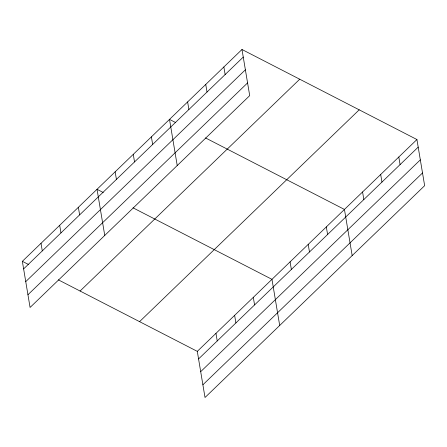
<?xml version="1.0" encoding="UTF-8"?>
<svg xmlns="http://www.w3.org/2000/svg" width="447" height="447" viewBox="0 0 447 447"><rect width="100%" height="100%" fill="white"/><g stroke="black" fill="none" stroke-linecap="round" stroke-linejoin="round"><path stroke-width="0.67" d="M241.983 49.5L249.705 95.636L30.072 307.458L22.35 261.322L241.983 49.5L416.928 139.542L424.65 185.678L205.017 397.5L197.295 351.364L58.356 279.85M23.618 268.904L243.252 57.082M25.747 281.627L245.381 69.805M27.943 294.735L247.577 82.913M80.08 291.036L299.719 79.208M139.565 321.65L359.198 109.828M197.295 351.364L416.928 139.542M198.563 358.947L418.196 147.124M200.692 371.669L420.325 159.847M202.888 384.778L422.521 172.955M175.716 122.595L169.508 119.399L177.224 165.541M205.508 137.927L344.447 209.442L352.169 255.583M103.235 192.495L97.027 189.299L104.749 235.44M133.033 207.833L271.972 279.341L279.693 325.483M22.35 261.322L28.558 264.518M398.808 157.014L400.076 164.602M380.688 174.492L381.956 182.074M362.567 191.964L363.841 199.552M326.327 226.914L327.601 234.502M308.212 244.392L309.48 251.979M290.092 261.869L291.36 269.452M223.863 66.972L225.137 74.56M253.298 297.35L254.572 304.932M205.743 84.449L207.017 92.032M234.63 315.353L235.899 322.941M187.623 101.922L188.897 109.509M215.962 333.356L217.231 340.944M151.388 136.871L152.656 144.459M133.267 154.349L134.536 161.937M115.147 171.827L116.416 179.409M78.359 207.307L79.627 214.89M59.686 225.31L60.96 232.898M41.018 243.313L42.286 250.901"/></g></svg>
